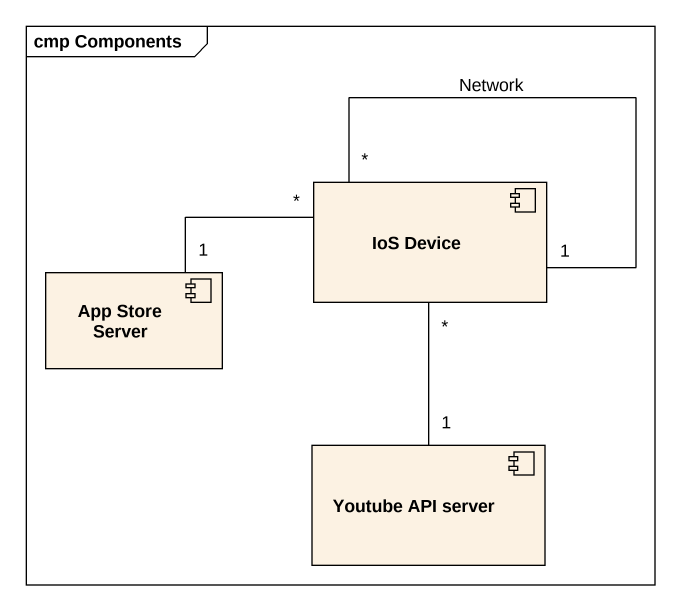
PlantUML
@startuml
mainframe cmp Components
component "IoS Device" as IoS_Device
component "App Store Server" as App_Store_Server
component "Youtube API server" as Youtube_API_server
IoS_Device "1" -- "*" IoS_Device : Network
IoS_Device "*" -- "1" Youtube_API_server
App_Store_Server "1" -right- "*" IoS_Device
@enduml
